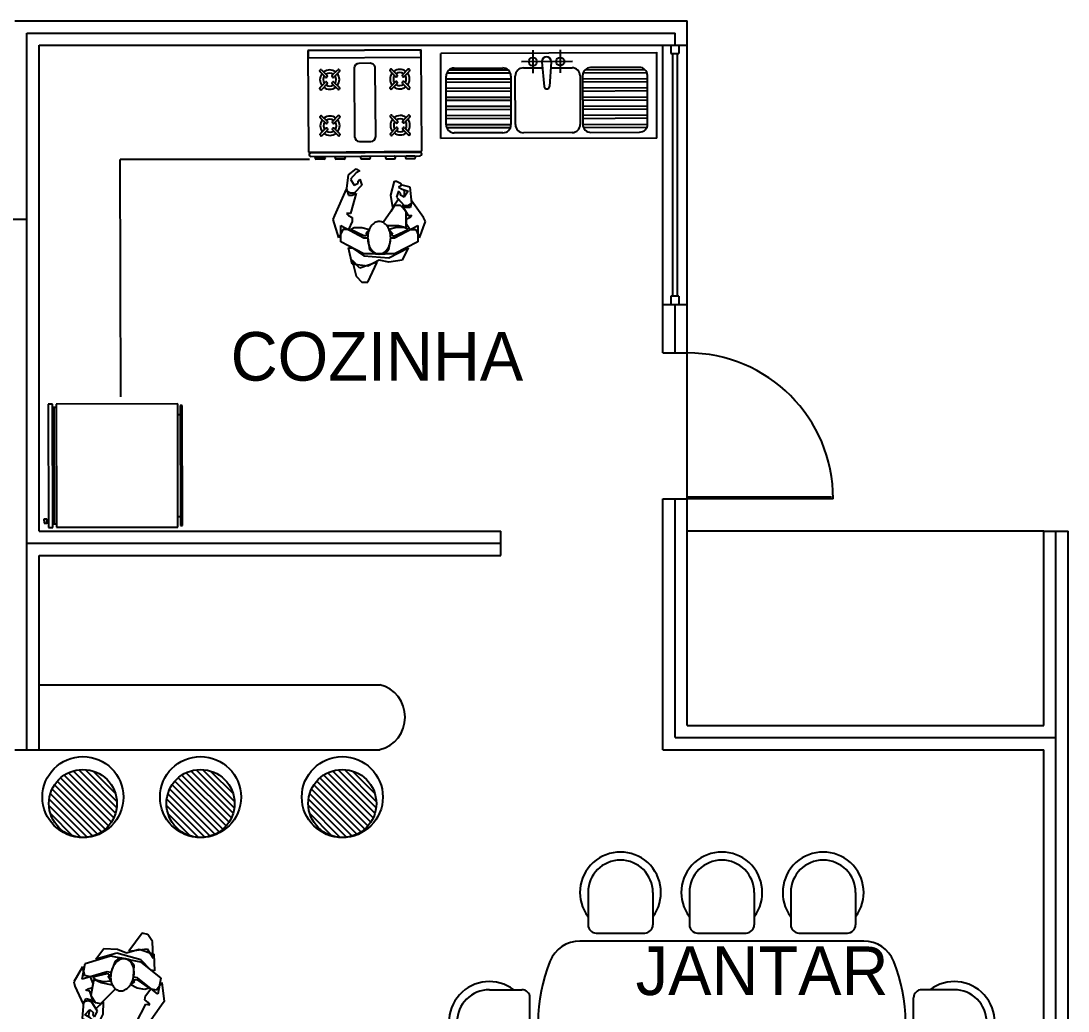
# Model space of a CAD drawing. Header units: millimetres. Extents: x 686.5 to 717.1, y 236.1 to 261.6.
# Drawn here: x 699.744 to 701.359, y 237.613 to 239.142 of the extents above; entities that cross this region are included whole.
import ezdxf

# ---------------------------------------------------------------- set-up
doc = ezdxf.new("R2010")
doc.units = ezdxf.units.MM
doc.linetypes.add('ACAD_ISO04W100', pattern=[30.5, 24, -3, 0.5, -3])
doc.linetypes.add('CENTER2', pattern=[1.125, 0.75, -0.125, 0.125, -0.125])
for name, color, linetype in [('3', 1, 'Continuous'), ('EJE', 4, 'ACAD_ISO04W100'), ('LETREROS', 31, 'Continuous'), ('MUE', 2, 'Continuous'), ('MURO1', 3, 'Continuous'), ('PROYECCIONES', 73, 'ACAD_ISO04W100'), ('PUERTAS', 191, 'Continuous'), ('VENTANAS', 111, 'Continuous')]:
    doc.layers.add(name, color=color, linetype=linetype)

# ---------------------------------------------------------------- blocks, each defined once
blk = doc.blocks.new('SILLA2')
at = {"layer": 'MUE', "color": 2}
for p, q in [((-0.2279, 0.0585), (-0.0311, 0.2553)), ((-0.2266, 0.0194), (0.0081, 0.2541)), ((-0.2196, -0.014), (0.0415, 0.247)), ((-0.2188, 0.108), (-0.0805, 0.2463)), ((-0.2085, -0.0433), (0.0707, 0.2359)), ((-0.194, -0.0693), (0.0967, 0.2215)), ((-0.1766, -0.0923), (0.1197, 0.204)), ((-0.1564, -0.1125), (0.1399, 0.1838)), ((-0.1334, -0.1299), (0.1573, 0.1609)), ((-0.1075, -0.1444), (0.1718, 0.1349)), ((-0.0782, -0.1555), (0.183, 0.1057)), ((-0.0449, -0.1626), (0.19, 0.0723)), ((-0.0058, -0.1639), (0.1913, 0.0332)), ((0.0436, -0.155), (0.1824, -0.0161))]:
    blk.add_line(p, q, dxfattribs=at)
for centre, radius in [((-0.0583, 0.0457), 0.25), ((-0.0183, 0.0457), 0.21)]:
    blk.add_circle(centre, radius, dxfattribs=at)
blk = doc.blocks.new('PERSON')
at = {"layer": '3', "color": 2, "linetype": 'Continuous'}
for p, q in [((-0.2553, 0.2548), (-0.2078, 0.2923)), ((-0.2078, 0.2673), (-0.2434, 0.2298)), ((-0.2078, 0.2923), (-0.1841, 0.2798)), ((-0.1841, 0.2798), (-0.2078, 0.2673)), ((-0.2672, 0.1548), (-0.2553, 0.2548)), ((-0.2434, 0.2298), (-0.2197, 0.1923)), ((-0.2197, 0.1923), (-0.1959, 0.2048)), ((-0.1959, 0.2173), (-0.1841, 0.2298)), ((-0.1959, 0.2048), (-0.1959, 0.2173)), ((-0.1841, 0.2298), (-0.1722, 0.1923)), ((0.0059, 0.1298), (0.0297, 0.2173)), ((0.0297, 0.2173), (0.0416, 0.2173)), ((0.0416, 0.2173), (0.0653, 0.2048)), ((0.0653, 0.2048), (0.0724, 0.1898)), ((-0.3384, 0.0048), (-0.2672, 0.1673)), ((-0.2672, 0.1673), (-0.2553, 0.1298)), ((-0.2434, 0.1423), (-0.2672, 0.1548)), ((-0.2553, 0.1298), (-0.2316, 0.1298)), ((-0.2078, 0.1423), (-0.2434, 0.0173)), ((-0.2197, 0.1423), (-0.2434, 0.1423)), ((-0.2316, 0.1298), (-0.2078, 0.1423)), ((-0.1722, 0.1923), (-0.2197, 0.1423)), ((0.0178, 0.0548), (0.0059, 0.1298)), ((0.0534, 0.1548), (0.0416, 0.1173)), ((0.0772, 0.1923), (0.0534, 0.1798)), ((0.0534, 0.1798), (0.0772, 0.1673)), ((0.0653, 0.1423), (0.0534, 0.1548)), ((0.0653, 0.1298), (0.0653, 0.1423)), ((0.0891, 0.1173), (0.0653, 0.1298)), ((0.1247, 0.1798), (0.0772, 0.1923)), ((0.0772, 0.1673), (0.1128, 0.1548)), ((0.0843, 0.1648), (0.0891, 0.1548)), ((0.1128, 0.1548), (0.0891, 0.1173)), ((0.0891, 0.1548), (0.0891, 0.1173)), ((0.1366, 0.0798), (0.1247, 0.1798)), ((0.0297, 0.0673), (0.0059, 0.0298)), ((0.0534, 0.1048), (0.0178, 0.0548)), ((0.0653, 0.0673), (0.0297, 0.0673)), ((0.0416, 0.1173), (0.0891, 0.0673)), ((0.0891, 0.0673), (0.0534, 0.1048)), ((0.1009, 0.0298), (0.0653, 0.0673)), ((0.0772, 0.0673), (0.1128, 0.0048)), ((0.1009, 0.0548), (0.0772, 0.0673)), ((0.0891, 0.0673), (0.1128, 0.0673)), ((0.1128, 0.0673), (0.1366, 0.0798)), ((0.1366, 0.0923), (0.1247, 0.0548)), ((0.2078, -0.0077), (0.1366, 0.0923)), ((-0.3503, -0.0202), (-0.3384, 0.0048)), ((-0.2672, 0.0173), (-0.2553, 0.0048)), ((-0.2434, 0.0173), (-0.2672, 0.0173)), ((-0.2553, 0.0048), (-0.2316, -0.0077)), ((0.0059, 0.0298), (-0.0408, -0.0391)), ((0.1247, 0.0548), (0.1009, 0.0548)), ((0.1009, -0.0702), (0.1009, 0.0298)), ((0.1128, 0.0048), (0.1366, 0.0048)), ((0.1366, 0.0048), (0.1247, -0.0077)), ((-0.3147, -0.1327), (-0.3503, -0.0202)), ((-0.3028, -0.1577), (-0.3028, -0.0577)), ((-0.3028, -0.0577), (-0.1603, -0.1327)), ((-0.2316, -0.0327), (-0.2553, -0.0827)), ((-0.2316, -0.0077), (-0.2316, -0.0327)), ((-0.0187, -0.0577), (0.0534, -0.0577)), ((0.0297, -0.1327), (0.1722, -0.0577)), ((0.0534, -0.0577), (0.1009, -0.0702)), ((0.1247, -0.0077), (0.1009, -0.0202)), ((0.1009, -0.0202), (0.1009, -0.0452)), ((0.1009, -0.0452), (0.1247, -0.0827)), ((0.1722, -0.0577), (0.1722, -0.1577)), ((0.1841, -0.1327), (0.2197, -0.0327)), ((0.2197, -0.0327), (0.2078, -0.0077)), ((-0.2909, -0.0827), (-0.3147, -0.1327)), ((-0.2553, -0.0827), (-0.2909, -0.0827)), ((-0.2434, -0.0827), (-0.2197, -0.0702)), ((-0.1603, -0.1202), (-0.2434, -0.0827)), ((-0.2197, -0.0702), (-0.1722, -0.0702)), ((-0.1722, -0.0702), (-0.1247, -0.0827)), ((-0.1484, -0.1202), (-0.1603, -0.1202)), ((-0.1247, -0.0827), (-0.1484, -0.1077)), ((-0.1366, -0.1077), (-0.1484, -0.1202)), ((-0.1484, -0.1077), (-0.1366, -0.1077)), ((0.0416, -0.0702), (-0.0059, -0.0827)), ((-0.0059, -0.0827), (0.0178, -0.1077)), ((0.0059, -0.1077), (0.0178, -0.1202)), ((0.0178, -0.1077), (0.0059, -0.1077)), ((0.0178, -0.1202), (0.0297, -0.1202)), ((0.0297, -0.1202), (0.1128, -0.0827)), ((0.0891, -0.0702), (0.0416, -0.0702)), ((0.1128, -0.0827), (0.0891, -0.0702)), ((0.1247, -0.0827), (0.1603, -0.0827)), ((0.1603, -0.0827), (0.1841, -0.1327)), ((-0.3028, -0.1577), (-0.3028, -0.1577)), ((-0.1603, -0.2327), (-0.3028, -0.1577)), ((-0.1603, -0.1327), (-0.1366, -0.1327)), ((-0.1366, -0.1327), (-0.1247, -0.2077)), ((-0.0059, -0.2077), (0.0059, -0.1327)), ((0.0059, -0.1327), (0.0297, -0.1327)), ((0.1722, -0.1577), (0.0297, -0.2327)), ((0.1722, -0.1577), (0.1722, -0.1577)), ((-0.2316, -0.2952), (-0.2553, -0.1952)), ((-0.2553, -0.1952), (-0.2316, -0.1952)), ((-0.2316, -0.1952), (-0.1603, -0.2452)), ((0.0297, -0.2327), (-0.1603, -0.2327)), ((-0.1603, -0.2452), (-0.0059, -0.2577)), ((-0.1247, -0.2077), (-0.0891, -0.2327)), ((-0.0891, -0.2327), (-0.0297, -0.2327)), ((-0.0297, -0.2327), (-0.0059, -0.2077)), ((-0.0059, -0.2577), (0.1128, -0.1952)), ((0.1128, -0.1952), (0.0772, -0.2702)), ((-0.2316, -0.2702), (-0.2078, -0.3702)), ((-0.1841, -0.3202), (-0.2316, -0.2702)), ((-0.1366, -0.3077), (-0.2316, -0.2952)), ((-0.0772, -0.2827), (-0.1841, -0.3202)), ((-0.0653, -0.2702), (-0.1366, -0.3077)), ((-0.1366, -0.4077), (-0.0772, -0.2827)), ((-0.0059, -0.2827), (-0.0653, -0.2702)), ((0.0772, -0.2702), (-0.0059, -0.2827)), ((-0.2078, -0.3702), (-0.1722, -0.4077)), ((-0.1722, -0.4077), (-0.1366, -0.4077))]:
    blk.add_line(p, q, dxfattribs=at)
for centre, radius, start, end in [((-0.03, -0.1228), 0.1052, 144.70157, 163.65557), ((-0.0519, -0.1073), 0.0785, 120.32972, 144.70157), ((-0.0657, -0.0837), 0.0511, 90, 120.32972), ((-0.0657, -0.0837), 0.0511, 59.67028, 90), ((-0.0795, -0.1073), 0.0785, 35.29843, 59.67028), ((-0.1014, -0.1228), 0.1052, 16.34443, 35.29843), ((0.0045, -0.1329), 0.1412, 163.65557, 180), ((-0.1359, -0.1329), 0.1412, 360, 16.34443), ((0.0045, -0.1329), 0.1412, 180, 196.34443), ((-0.03, -0.1431), 0.1052, 196.34443, 215.29843), ((-0.1014, -0.1431), 0.1052, 324.70157, 343.65557), ((-0.1359, -0.1329), 0.1412, 343.65557, 0), ((-0.0519, -0.1585), 0.0785, 215.29843, 239.67028), ((-0.0657, -0.1822), 0.0511, 239.67028, 270), ((-0.0657, -0.1822), 0.0511, 270, 300.32972), ((-0.0795, -0.1585), 0.0785, 300.32972, 324.70157)]:
    blk.add_arc(centre, radius, start, end, dxfattribs=at)
blk = doc.blocks.new('REFRI')
at = {"layer": '3', "color": 2}
for p, q in [((-0.3401, 0.3951), (-0.366, 0.395)), ((-0.366, 0.395), (-0.3659, 0.3775)), ((-0.3401, 0.3776), (-0.3401, 0.3951)), ((0.3684, 0.3693), (-0.3916, 0.3673)), ((-0.3916, 0.3673), (-0.3915, 0.3413)), ((-0.3915, 0.3413), (0.3685, 0.3433)), ((-0.3717, 0.3182), (-0.3718, 0.3414)), ((-0.3718, 0.3298), (0.3488, 0.3317)), ((-0.3659, 0.3775), (-0.3401, 0.3776)), ((-0.3626, 0.3775), (-0.3626, 0.3674)), ((-0.3434, 0.3776), (-0.3433, 0.3674)), ((0.3489, 0.3201), (0.3488, 0.3433)), ((0.3685, 0.3433), (0.3684, 0.3693)), ((0.3686, 0.3201), (-0.3914, 0.3181)), ((-0.3914, 0.3181), (-0.3895, -0.4319)), ((0.3705, -0.4299), (0.3686, 0.3201)), ((-0.3895, -0.4319), (0.3705, -0.4299)), ((0.3603, -0.4445), (-0.3792, -0.4464)), ((-0.3792, -0.4464), (-0.3791, -0.4598)), ((-0.3237, -0.4317), (-0.3236, -0.4462)), ((0.3047, -0.4301), (0.3048, -0.4446)), ((0.3603, -0.4579), (0.3603, -0.4445)), ((-0.3791, -0.4598), (0.3603, -0.4579))]:
    blk.add_line(p, q, dxfattribs=at)
blk = doc.blocks.new('COMEDOR1')
at = {"layer": '3', "color": 2}
for p, q in [((-0.8366, 0.8259), (-0.8366, 0.6259)), ((-0.4366, 0.8259), (-0.4366, 0.6259)), ((-0.211, 0.8259), (-0.211, 0.6259)), ((0.189, 0.8259), (0.189, 0.6259)), ((0.4146, 0.8259), (0.4146, 0.6259)), ((0.8146, 0.8259), (0.8146, 0.6259)), ((0.8646, 0.5259), (-0.8866, 0.5259)), ((-0.7866, 0.5759), (-0.4866, 0.5759)), ((-0.161, 0.5759), (0.139, 0.5759)), ((0.4646, 0.5759), (0.7646, 0.5759)), ((-1.445, 0.2259), (-1.245, 0.2259)), ((1.423, 0.2259), (1.223, 0.2259)), ((-1.195, -0.1241), (-1.195, 0.1759)), ((1.173, -0.1241), (1.173, 0.1759)), ((-1.445, -0.1741), (-1.245, -0.1741)), ((1.423, -0.1741), (1.223, -0.1741)), ((0.8646, -0.4741), (-0.8866, -0.4741)), ((-0.8366, -0.7741), (-0.8366, -0.5741)), ((-0.7866, -0.5241), (-0.4866, -0.5241)), ((-0.4366, -0.7741), (-0.4366, -0.5741)), ((-0.211, -0.7741), (-0.211, -0.5741)), ((-0.161, -0.5241), (0.139, -0.5241)), ((0.189, -0.7741), (0.189, -0.5741)), ((0.4146, -0.7741), (0.4146, -0.5741)), ((0.4646, -0.5241), (0.7646, -0.5241)), ((0.8146, -0.7741), (0.8146, -0.5741))]:
    blk.add_line(p, q, dxfattribs=at)
for centre, radius, start, end in [((-0.6366, 0.8259), 0.25, 323.1301, 216.8699), ((-0.011, 0.8259), 0.25, 323.1301, 216.8699), ((0.6146, 0.8259), 0.25, 323.1301, 216.8699), ((-0.6366, 0.8259), 0.2, 360, 180), ((-0.011, 0.8259), 0.2, 360, 180), ((0.6146, 0.8259), 0.2, 360, 180), ((-0.7866, 0.6259), 0.05, 180, 270), ((-0.4866, 0.6259), 0.05, 270, 360), ((-0.161, 0.6259), 0.05, 180, 270), ((0.139, 0.6259), 0.05, 270, 360), ((0.4646, 0.6259), 0.05, 180, 270), ((0.7646, 0.6259), 0.05, 270, 360), ((-0.8866, 0.3259), 0.2, 90, 157.97569), ((0.8646, 0.3259), 0.2, 22.02431, 90), ((-0.145, 0.0259), 1, 157.97569, 202.02431), ((0.123, 0.0259), 1, 337.97569, 22.02431), ((-1.445, 0.0259), 0.25, 53.1301, 306.8699), ((1.423, 0.0259), 0.25, 233.1301, 126.8699), ((-1.445, 0.0259), 0.2, 90, 270), ((-1.245, 0.1759), 0.05, 360, 90), ((1.223, 0.1759), 0.05, 90, 180), ((1.423, 0.0259), 0.2, 270, 90), ((-1.245, -0.1241), 0.05, 270, 360), ((1.223, -0.1241), 0.05, 180, 270), ((-0.8866, -0.2741), 0.2, 202.02431, 270), ((0.8646, -0.2741), 0.2, 270, 337.97569), ((-0.7866, -0.5741), 0.05, 90, 180), ((-0.4866, -0.5741), 0.05, 360, 90), ((-0.161, -0.5741), 0.05, 90, 180), ((0.139, -0.5741), 0.05, 360, 90), ((0.4646, -0.5741), 0.05, 90, 180), ((0.7646, -0.5741), 0.05, 360, 90), ((-0.6366, -0.7741), 0.25, 143.1301, 36.8699), ((-0.011, -0.7741), 0.25, 143.1301, 36.8699), ((0.6146, -0.7741), 0.25, 143.1301, 36.8699), ((-0.6366, -0.7741), 0.2, 180, 360), ((-0.011, -0.7741), 0.2, 180, 360), ((0.6146, -0.7741), 0.2, 180, 360)]:
    blk.add_arc(centre, radius, start, end, dxfattribs=at)
blk = doc.blocks.new('FREGADERO1')
at = {"layer": '3', "color": 2, "linetype": 'CENTER2'}
for p, q in [((-0.1387, 0.2614), (-0.1384, 0.1195)), ((0.0303, 0.2618), (0.0306, 0.1199)), ((0.1058, 0.1913), (-0.2089, 0.1895))]:
    blk.add_line(p, q, dxfattribs=at)
at = {"layer": '3', "color": 2}
for p, q in [((0.626, 0.2442), (-0.7072, 0.241)), ((-0.706, -0.2856), (-0.7072, 0.241)), ((0.6273, -0.2824), (0.6268, 0.2483)), ((-0.2907, 0.1379), (-0.6579, 0.137)), ((-0.6243, 0.15), (-0.3243, 0.1508)), ((-0.1967, 0.1511), (-0.0795, 0.1513)), ((-0.0826, 0.1878), (-0.0695, 0.0368)), ((-0.0254, 0.1884), (-0.0358, 0.0371)), ((-0.0279, 0.1515), (0.1033, 0.1518)), ((0.1844, 0.1398), (0.5516, 0.1419)), ((0.5179, 0.1547), (0.2179, 0.153)), ((-0.6735, -0.2001), (-0.6742, 0.0999)), ((-0.2741, 0.0816), (-0.6741, 0.0807)), ((-0.2777, 0.1191), (-0.6708, 0.1182)), ((-0.2742, 0.1009), (-0.2735, -0.1991)), ((-0.2459, -0.199), (-0.2466, 0.1009)), ((0.1534, 0.1019), (0.1541, -0.1981)), ((0.1682, 0.1027), (0.1699, -0.1973)), ((0.1683, 0.0834), (0.5683, 0.0857)), ((0.1684, 0.0647), (0.5684, 0.067)), ((0.1715, 0.121), (0.5646, 0.1232)), ((0.5699, -0.195), (0.5682, 0.105)), ((-0.2741, 0.0629), (-0.6741, 0.0619)), ((-0.274, 0.0254), (-0.674, 0.0244)), ((-0.274, 0.0066), (-0.674, 0.0057)), ((0.1686, 0.0272), (0.5686, 0.0295)), ((0.1687, 0.0084), (0.5687, 0.0107)), ((-0.2739, -0.0309), (-0.6739, -0.0318)), ((-0.2738, -0.0496), (-0.6738, -0.0506)), ((0.169, -0.0291), (0.5689, -0.0268)), ((0.1691, -0.0478), (0.5691, -0.0455)), ((-0.2737, -0.0871), (-0.6737, -0.0881)), ((-0.2737, -0.1059), (-0.6737, -0.1068)), ((0.1693, -0.0853), (0.5693, -0.083)), ((0.1694, -0.1041), (0.5694, -0.1018)), ((-0.2736, -0.1434), (-0.6736, -0.1443)), ((-0.2736, -0.1621), (-0.6736, -0.1631)), ((0.1696, -0.1416), (0.5696, -0.1393)), ((0.1697, -0.1603), (0.5697, -0.158)), ((-0.2735, -0.1996), (-0.6735, -0.2006)), ((-0.2773, -0.2184), (-0.6696, -0.2193)), ((-0.3234, -0.2492), (-0.6233, -0.25)), ((0.1042, -0.2482), (-0.1958, -0.2489)), ((0.1699, -0.1978), (0.5699, -0.1955)), ((0.1739, -0.2165), (0.5662, -0.2143)), ((0.2202, -0.247), (0.5202, -0.2453)), ((0.6273, -0.2824), (-0.706, -0.2856))]:
    blk.add_line(p, q, dxfattribs=at)
for centre in [(-0.1385, 0.1899), (0.0305, 0.1908)]:
    blk.add_circle(centre, 0.0254, dxfattribs=at)
for centre, radius, start, end in [((-0.054, 0.1903), 0.0287, 0.52956, 180.52956), ((-0.6242, 0.1), 0.05, 90.13687, 180.13687), ((-0.3242, 0.1008), 0.05, 0.13687, 90.13687), ((-0.1966, 0.1011), 0.05, 90.13687, 180.13687), ((0.1034, 0.1018), 0.05, 0.13687, 90.13687), ((0.2182, 0.103), 0.05, 90.32732, 180.32732), ((0.5182, 0.1047), 0.05, 0.32732, 90.32732), ((-0.0526, 0.0383), 0.0169, 180.52956, 0.52956), ((-0.6235, -0.2), 0.05, 180.13687, 270.13687), ((-0.3235, -0.1992), 0.05, 270.13687, 0.13687), ((-0.1959, -0.1989), 0.05, 180.13687, 270.13687), ((0.1041, -0.1982), 0.05, 270.13687, 0.13687), ((0.2199, -0.197), 0.05, 180.32732, 270.32732), ((0.5199, -0.1953), 0.05, 270.32732, 0.32732)]:
    blk.add_arc(centre, radius, start, end, dxfattribs=at)
blk = doc.blocks.new('ESTUFA1')
at = {"layer": '3', "color": 2}
for p, q in [((-0.3563, 0.3979), (-0.3563, 0.3952)), ((0.3294, 0.4113), (-0.3476, 0.4068)), ((-0.3475, 0.3865), (0.3295, 0.3911)), ((-0.3179, 0.4183), (-0.3179, 0.4163)), ((-0.2635, 0.4251), (-0.3114, 0.4248)), ((-0.3113, 0.4098), (-0.2634, 0.4101)), ((-0.2569, 0.4167), (-0.2569, 0.4187)), ((-0.1938, 0.4191), (-0.1938, 0.4171)), ((-0.1394, 0.426), (-0.1874, 0.4256)), ((-0.1873, 0.4106), (-0.1393, 0.411)), ((-0.1329, 0.4175), (-0.1329, 0.4195)), ((-0.0397, 0.4201), (-0.0397, 0.4181)), ((0.0147, 0.427), (-0.0333, 0.4267)), ((-0.0332, 0.4117), (0.0148, 0.412)), ((0.0212, 0.4185), (0.0212, 0.4205)), ((0.1164, 0.4192), (0.1163, 0.4212)), ((0.1228, 0.4277), (0.1707, 0.428)), ((0.1708, 0.413), (0.1229, 0.4127)), ((0.1773, 0.4216), (0.1773, 0.4196)), ((0.2404, 0.42), (0.2404, 0.422)), ((0.2469, 0.4286), (0.2948, 0.4289)), ((0.2949, 0.4139), (0.247, 0.4136)), ((0.3013, 0.4224), (0.3014, 0.4204)), ((0.3383, 0.3999), (0.3382, 0.4026)), ((0.342, 0.3845), (-0.358, 0.3798)), ((-0.358, 0.3798), (-0.3538, -0.2468)), ((0.3462, -0.2421), (0.342, 0.3845)), ((-0.2842, 0.2774), (-0.2828, 0.2788)), ((-0.25, 0.2346), (-0.2841, 0.2682)), ((-0.2736, 0.2789), (-0.2394, 0.2452)), ((-0.2078, 0.2454), (-0.1742, 0.2796)), ((-0.1635, 0.269), (-0.1971, 0.2349)), ((-0.165, 0.2796), (-0.1635, 0.2782)), ((-0.0724, 0.2889), (-0.0695, -0.1338)), ((0.0274, 0.3196), (-0.0426, 0.3191)), ((0.0605, -0.1329), (0.0576, 0.2898)), ((0.1503, 0.2818), (0.1489, 0.2803)), ((0.149, 0.2711), (0.1831, 0.2375)), ((0.1936, 0.2482), (0.1595, 0.2818)), ((0.2589, 0.2825), (0.2253, 0.2484)), ((0.2359, 0.2378), (0.2696, 0.272)), ((0.2695, 0.2812), (0.2681, 0.2826)), ((-0.2834, 0.1688), (-0.2498, 0.2029)), ((-0.2394, 0.236), (-0.2408, 0.2346)), ((-0.2406, 0.203), (-0.2391, 0.2016)), ((-0.2063, 0.2349), (-0.2078, 0.2363)), ((-0.2075, 0.2018), (-0.2061, 0.2032)), ((-0.1969, 0.2033), (-0.1628, 0.1696)), ((0.1833, 0.2059), (0.1496, 0.1717)), ((0.1603, 0.1612), (0.194, 0.1953)), ((0.1923, 0.2375), (0.1937, 0.239)), ((0.1939, 0.2045), (0.1925, 0.2059)), ((0.2253, 0.2392), (0.2267, 0.2378)), ((0.227, 0.2062), (0.2256, 0.2047)), ((0.2256, 0.1955), (0.2597, 0.1619)), ((0.2703, 0.1725), (0.2361, 0.2062)), ((-0.2819, 0.1582), (-0.2834, 0.1596)), ((-0.2391, 0.1924), (-0.2728, 0.1583)), ((-0.1733, 0.1589), (-0.2075, 0.1926)), ((-0.1627, 0.1604), (-0.1641, 0.159)), ((0.1497, 0.1625), (0.1511, 0.1611)), ((0.2689, 0.1619), (0.2703, 0.1634)), ((-0.2808, -0.006), (-0.2822, -0.0074)), ((-0.2822, -0.0166), (-0.2481, -0.0503)), ((-0.2375, -0.0396), (-0.2717, -0.0059)), ((-0.2389, -0.0502), (-0.2375, -0.0488)), ((-0.1722, -0.0053), (-0.2059, -0.0394)), ((-0.2058, -0.0486), (-0.2044, -0.05)), ((-0.1952, -0.0499), (-0.1616, -0.0158)), ((-0.1616, -0.0066), (-0.163, -0.0052)), ((0.1508, -0.0045), (0.1522, -0.0031)), ((0.185, -0.0474), (0.1509, -0.0137)), ((0.1614, -0.003), (0.1956, -0.0367)), ((0.1956, -0.0459), (0.1942, -0.0473)), ((0.2272, -0.0365), (0.2608, -0.0023)), ((0.2287, -0.0471), (0.2272, -0.0457)), ((0.2715, -0.0129), (0.2379, -0.047)), ((0.27, -0.0023), (0.2715, -0.0037)), ((-0.2478, -0.0819), (-0.2815, -0.116)), ((-0.2815, -0.1252), (-0.28, -0.1266)), ((-0.2708, -0.1266), (-0.2372, -0.0924)), ((-0.2372, -0.0832), (-0.2387, -0.0818)), ((-0.2042, -0.0816), (-0.2056, -0.083)), ((-0.2056, -0.0922), (-0.1714, -0.1259)), ((-0.1609, -0.1152), (-0.195, -0.0815)), ((-0.1622, -0.1258), (-0.1608, -0.1244)), ((0.1516, -0.1131), (0.1852, -0.079)), ((0.1531, -0.1237), (0.1516, -0.1223)), ((0.1959, -0.0895), (0.1622, -0.1236)), ((0.1944, -0.0789), (0.1959, -0.0803)), ((0.2275, -0.0801), (0.2289, -0.0787)), ((0.2617, -0.123), (0.2275, -0.0893)), ((0.2381, -0.0786), (0.2722, -0.1123)), ((0.2723, -0.1215), (0.2709, -0.1229)), ((-0.0393, -0.1636), (0.0307, -0.1632)), ((-0.3538, -0.2468), (0.3462, -0.2421)), ((-0.3502, -0.2002), (0.342, -0.1956)), ((-0.3499, -0.2468), (-0.3502, -0.2002)), ((0.3423, -0.2421), (-0.3499, -0.2468)), ((0.342, -0.1956), (0.3423, -0.2421))]:
    blk.add_line(p, q, dxfattribs=at)
for centre, radius, start, end in [((-0.3475, 0.398), 0.00877, 90.38573, 180.38573), ((-0.3475, 0.3953), 0.00878, 180.38573, 270.38573), ((-0.3114, 0.4183), 0.0065, 90.38573, 180.38573), ((-0.3114, 0.4163), 0.0065, 180.38573, 270.38573), ((-0.2634, 0.4186), 0.0065, 0.38573, 90.38573), ((-0.2634, 0.4166), 0.0065, 270.38573, 0.38573), ((-0.1873, 0.4191), 0.0065, 90.38573, 180.38573), ((-0.1873, 0.4171), 0.0065, 180.38573, 270.38573), ((-0.1394, 0.4195), 0.0065, 0.38573, 90.38573), ((-0.1394, 0.4175), 0.0065, 270.38573, 0.38573), ((-0.0332, 0.4202), 0.0065, 90.38573, 180.38573), ((-0.0332, 0.4182), 0.0065, 180.38573, 270.38573), ((0.0147, 0.4205), 0.0065, 0.38573, 90.38573), ((0.0147, 0.4185), 0.0065, 270.38573, 0.38573), ((0.1228, 0.4212), 0.0065, 90.38573, 180.38573), ((0.1229, 0.4192), 0.0065, 180.38573, 270.38573), ((0.1708, 0.4215), 0.0065, 0.38573, 90.38573), ((0.1708, 0.4195), 0.0065, 270.38573, 0.38573), ((0.2469, 0.4221), 0.0065, 90.38573, 180.38573), ((0.2469, 0.4201), 0.0065, 180.38573, 270.38573), ((0.2948, 0.4224), 0.0065, 0.38573, 90.38573), ((0.2949, 0.4204), 0.0065, 270.38573, 0.38573), ((0.3295, 0.4025), 0.00878, 0.38573, 90.38573), ((0.3295, 0.3998), 0.00878, 270.38573, 0.38573), ((-0.2795, 0.2729), 0.0065, 135.38573, 225.38573), ((-0.2781, 0.2743), 0.0065, 45.38573, 135.38573), ((-0.2235, 0.2189), 0.06, 52.56648, 128.20497), ((-0.2235, 0.2189), 0.04, 56.19265, 124.5788), ((-0.1695, 0.275), 0.0065, 45.38573, 135.38573), ((-0.1681, 0.2736), 0.0065, 315.38573, 45.38573), ((-0.0424, 0.2891), 0.03, 90.38573, 180.38573), ((0.0276, 0.2896), 0.03, 0.38573, 90.38573), ((0.1535, 0.2758), 0.0065, 135.38573, 225.38573), ((0.1549, 0.2772), 0.0065, 45.38573, 135.38573), ((0.2096, 0.2218), 0.06, 52.56648, 128.20497), ((0.2096, 0.2218), 0.04, 56.19265, 124.5788), ((0.2096, 0.2218), 0.06, 322.56648, 38.20497), ((0.2636, 0.2779), 0.0065, 45.38573, 135.38573), ((0.265, 0.2765), 0.0065, 315.38573, 45.38573), ((-0.2235, 0.2189), 0.06, 142.56648, 218.20497), ((-0.2235, 0.2189), 0.04, 146.19265, 214.5788), ((-0.2454, 0.2392), 0.0065, 225.38573, 315.38573), ((-0.2451, 0.1984), 0.0065, 45.38573, 135.38573), ((-0.244, 0.2406), 0.0065, 315.38573, 45.38573), ((-0.2437, 0.197), 0.0065, 315.38573, 45.38573), ((-0.2032, 0.2409), 0.0065, 135.38573, 225.38573), ((-0.2029, 0.1972), 0.0065, 135.38573, 225.38573), ((-0.2018, 0.2395), 0.0065, 225.38573, 315.38573), ((-0.2015, 0.1987), 0.0065, 45.38573, 135.38573), ((-0.2235, 0.2189), 0.04, 326.19265, 34.5788), ((-0.2235, 0.2189), 0.06, 322.56648, 38.20497), ((0.2096, 0.2218), 0.06, 142.56648, 218.20497), ((0.2096, 0.2218), 0.04, 146.19265, 214.5788), ((0.1877, 0.2421), 0.0065, 225.38573, 315.38573), ((0.1879, 0.2013), 0.0065, 45.38573, 135.38573), ((0.1891, 0.2435), 0.0065, 315.38573, 45.38573), ((0.1894, 0.1999), 0.0065, 315.38573, 45.38573), ((0.2299, 0.2438), 0.0065, 135.38573, 225.38573), ((0.2302, 0.2002), 0.0065, 135.38573, 225.38573), ((0.2313, 0.2424), 0.0065, 225.38573, 315.38573), ((0.2316, 0.2016), 0.0065, 45.38573, 135.38573), ((0.2096, 0.2218), 0.04, 326.19265, 34.5788), ((-0.2788, 0.1642), 0.0065, 135.38573, 225.38573), ((-0.2774, 0.1628), 0.0065, 225.38573, 315.38573), ((-0.2235, 0.2189), 0.06, 232.56648, 308.20497), ((-0.2235, 0.2189), 0.04, 236.19265, 304.5788), ((-0.1688, 0.1636), 0.0065, 225.38573, 315.38573), ((-0.1674, 0.165), 0.0065, 315.38573, 45.38573), ((0.1543, 0.1672), 0.0065, 135.38573, 225.38573), ((0.1557, 0.1658), 0.0065, 225.38573, 315.38573), ((0.2096, 0.2218), 0.06, 232.56648, 308.20497), ((0.2096, 0.2218), 0.04, 236.19265, 304.5788), ((0.2643, 0.1665), 0.0065, 225.38573, 315.38573), ((0.2657, 0.1679), 0.0065, 315.38573, 45.38573), ((-0.2776, -0.012), 0.0065, 135.38573, 225.38573), ((-0.2215, -0.0659), 0.06, 142.56648, 218.20497), ((-0.2762, -0.0106), 0.0065, 45.38573, 135.38573), ((-0.2215, -0.0659), 0.04, 146.19265, 214.5788), ((-0.2215, -0.0659), 0.06, 52.56648, 128.20497), ((-0.2435, -0.0456), 0.0065, 225.38573, 315.38573), ((-0.2215, -0.0659), 0.04, 56.19265, 124.5788), ((-0.2421, -0.0442), 0.0065, 315.38573, 45.38573), ((-0.2013, -0.0439), 0.0065, 135.38573, 225.38573), ((-0.1999, -0.0454), 0.0065, 225.38573, 315.38573), ((-0.2215, -0.0659), 0.04, 326.19265, 34.5788), ((-0.2215, -0.0659), 0.06, 322.56648, 38.20497), ((-0.1676, -0.0098), 0.0065, 45.38573, 135.38573), ((-0.1662, -0.0112), 0.0065, 315.38573, 45.38573), ((0.1555, -0.0091), 0.0065, 135.38573, 225.38573), ((0.2115, -0.063), 0.06, 142.56648, 218.20497), ((0.1569, -0.0076), 0.0065, 45.38573, 135.38573), ((0.2115, -0.063), 0.04, 146.19265, 214.5788), ((0.2115, -0.063), 0.06, 52.56648, 128.20497), ((0.1896, -0.0427), 0.0065, 225.38573, 315.38573), ((0.2115, -0.063), 0.04, 56.19265, 124.5788), ((0.191, -0.0413), 0.0065, 315.38573, 45.38573), ((0.2318, -0.041), 0.0065, 135.38573, 225.38573), ((0.2332, -0.0424), 0.0065, 225.38573, 315.38573), ((0.2115, -0.063), 0.04, 326.19265, 34.5788), ((0.2115, -0.063), 0.06, 322.56648, 38.20497), ((0.2655, -0.0069), 0.0065, 45.38573, 135.38573), ((0.2669, -0.0083), 0.0065, 315.38573, 45.38573), ((-0.2769, -0.1206), 0.0065, 135.38573, 225.38573), ((-0.2755, -0.122), 0.0065, 225.38573, 315.38573), ((-0.2215, -0.0659), 0.06, 232.56648, 308.20497), ((-0.2432, -0.0865), 0.0065, 45.38573, 135.38573), ((-0.2215, -0.0659), 0.04, 236.19265, 304.5788), ((-0.2418, -0.0879), 0.0065, 315.38573, 45.38573), ((-0.201, -0.0876), 0.0065, 135.38573, 225.38573), ((-0.1996, -0.0862), 0.0065, 45.38573, 135.38573), ((-0.1669, -0.1213), 0.0065, 225.38573, 315.38573), ((-0.1655, -0.1198), 0.0065, 315.38573, 45.38573), ((0.1562, -0.1177), 0.0065, 135.38573, 225.38573), ((0.1576, -0.1191), 0.0065, 225.38573, 315.38573), ((0.2115, -0.063), 0.06, 232.56648, 308.20497), ((0.1899, -0.0835), 0.0065, 45.38573, 135.38573), ((0.2115, -0.063), 0.04, 236.19265, 304.5788), ((0.1913, -0.0849), 0.0065, 315.38573, 45.38573), ((0.2321, -0.0847), 0.0065, 135.38573, 225.38573), ((0.2335, -0.0832), 0.0065, 45.38573, 135.38573), ((0.2662, -0.1183), 0.0065, 225.38573, 315.38573), ((0.2676, -0.1169), 0.0065, 315.38573, 45.38573), ((-0.0395, -0.1336), 0.03, 180.38573, 270.38573), ((0.0305, -0.1332), 0.03, 270.38573, 0.38573)]:
    blk.add_arc(centre, radius, start, end, dxfattribs=at)

msp = doc.modelspace()

# ---------------------------------------------------------------- linework, layer by layer
at = {"layer": 'EJE'}
for p, q in [((699.7531, 238.017), (699.7531, 239.1233)), ((699.7531, 239.1233), (700.7531, 239.1233)), ((700.7531, 239.1045), (700.7531, 239.1233)), ((699.6344, 238.8358), (699.7531, 238.8358)), ((700.7531, 238.6295), (700.7531, 238.7045)), ((700.7531, 238.0358), (700.7531, 238.4045)), ((701.3406, 237.1358), (701.3406, 238.3545)), ((699.7531, 238.3358), (700.4844, 238.3358)), ((700.7531, 238.0358), (701.3406, 238.0358))]:
    msp.add_line(p, q, dxfattribs=at)
at = {"layer": 'MUE'}
for p, q in [((700.1892, 238.9282), (699.8969, 238.9282)), ((699.898, 238.5616), (699.8969, 238.9282)), ((699.7719, 238.117), (700.2974, 238.117)), ((699.7719, 238.017), (700.2974, 238.017))]:
    msp.add_line(p, q, dxfattribs=at)
msp.add_arc((700.2848, 238.0672), 0.0517, 284.172, 75.828, dxfattribs=at)
at = {"layer": 'MURO1'}
for p, q in [((699.7344, 239.142), (700.7719, 239.142)), ((700.7719, 238.6295), (700.7719, 239.142)), ((699.7719, 239.1045), (700.7719, 239.1045)), ((699.7719, 238.3545), (699.7719, 239.1045)), ((700.7344, 238.6295), (700.7344, 239.1045)), ((700.7344, 238.7045), (700.7719, 238.7045)), ((700.7344, 238.6295), (700.7719, 238.6295)), ((700.7344, 238.4045), (700.7719, 238.4045)), ((700.7344, 238.017), (700.7344, 238.4045)), ((700.7719, 238.0545), (700.7719, 238.4045)), ((699.7719, 238.3545), (700.4844, 238.3545)), ((700.4844, 238.317), (700.4844, 238.3545)), ((701.3219, 238.3545), (701.3594, 238.3545)), ((701.3219, 238.0545), (701.3219, 238.3545)), ((701.3594, 237.117), (701.3594, 238.3545)), ((699.7719, 238.317), (700.4844, 238.317)), ((699.7719, 238.017), (699.7719, 238.317)), ((700.7719, 238.0545), (701.3219, 238.0545)), ((699.7344, 238.017), (699.7719, 238.017)), ((700.7344, 238.017), (701.3219, 238.017)), ((701.3219, 237.1545), (701.3219, 238.017))]:
    msp.add_line(p, q, dxfattribs=at)
at = {"layer": 'PROYECCIONES'}
msp.add_line((701.3219, 238.3545), (700.7719, 238.3545), dxfattribs=at)
at = {"layer": 'PUERTAS'}
for p, q in [((700.7719, 238.4045), (700.7719, 238.6295)), ((700.9944, 238.407), (700.7719, 238.407)), ((700.9969, 238.4045), (700.7719, 238.4045))]:
    msp.add_line(p, q, dxfattribs=at)
msp.add_arc((700.7719, 238.4045), 0.225, 0, 90, dxfattribs=at)
at = {"layer": 'VENTANAS'}
for p, q in [((700.7464, 239.1045), (700.7464, 239.092)), ((700.7589, 239.1045), (700.7589, 239.092)), ((700.7464, 239.092), (700.7589, 239.092)), ((700.7489, 239.092), (700.7489, 238.717)), ((700.7564, 239.092), (700.7564, 238.717)), ((700.7589, 238.717), (700.7464, 238.717)), ((700.7464, 238.717), (700.7464, 238.7045)), ((700.7589, 238.717), (700.7589, 238.7045))]:
    msp.add_line(p, q, dxfattribs=at)

# ---------------------------------------------------------------- block references
at = {"layer": 'MUE', "yscale": 0.25, "zscale": 0.25}
for name, p, xscale, rotation in [('ESTUFA1', (700.273, 239.0357), 0.25, 180), ('REFRI', (699.8781, 238.4581), 0.25, 90), ('SILLA2', (699.828, 237.9293), 0.25, 270), ('SILLA2', (700.0094, 237.9293), 0.25, 270), ('SILLA2', (700.2282, 237.9293), 0.25, 270), ('PERSON', (699.8777, 237.6401), 0.2499999999999885, 168.8331455570889)]:
    msp.add_blockref(name, p, dxfattribs=dict(at, xscale=xscale, rotation=rotation))
at = {"layer": 'MUE', "xscale": 0.25, "yscale": 0.25, "zscale": 0.25}
for name, p in [('FREGADERO1', (700.5682, 239.0317)), ('PERSON', (700.3129, 238.8405))]:
    msp.add_blockref(name, p, dxfattribs=at)
at = {"layer": 'MURO1', "xscale": 0.25, "yscale": 0.25, "zscale": 0.25}
msp.add_blockref('COMEDOR1', (700.8279, 237.59), dxfattribs=at)

# ---------------------------------------------------------------- texts
at = {"layer": 'LETREROS', "color": 1}
for s, p in [('COZINHA', (700.0674, 238.5867)), ('JANTAR', (700.6922, 237.6382))]:
    msp.add_text(s, height=0.075, dxfattribs=at).set_placement(p)

doc.saveas('drawing.dxf')
